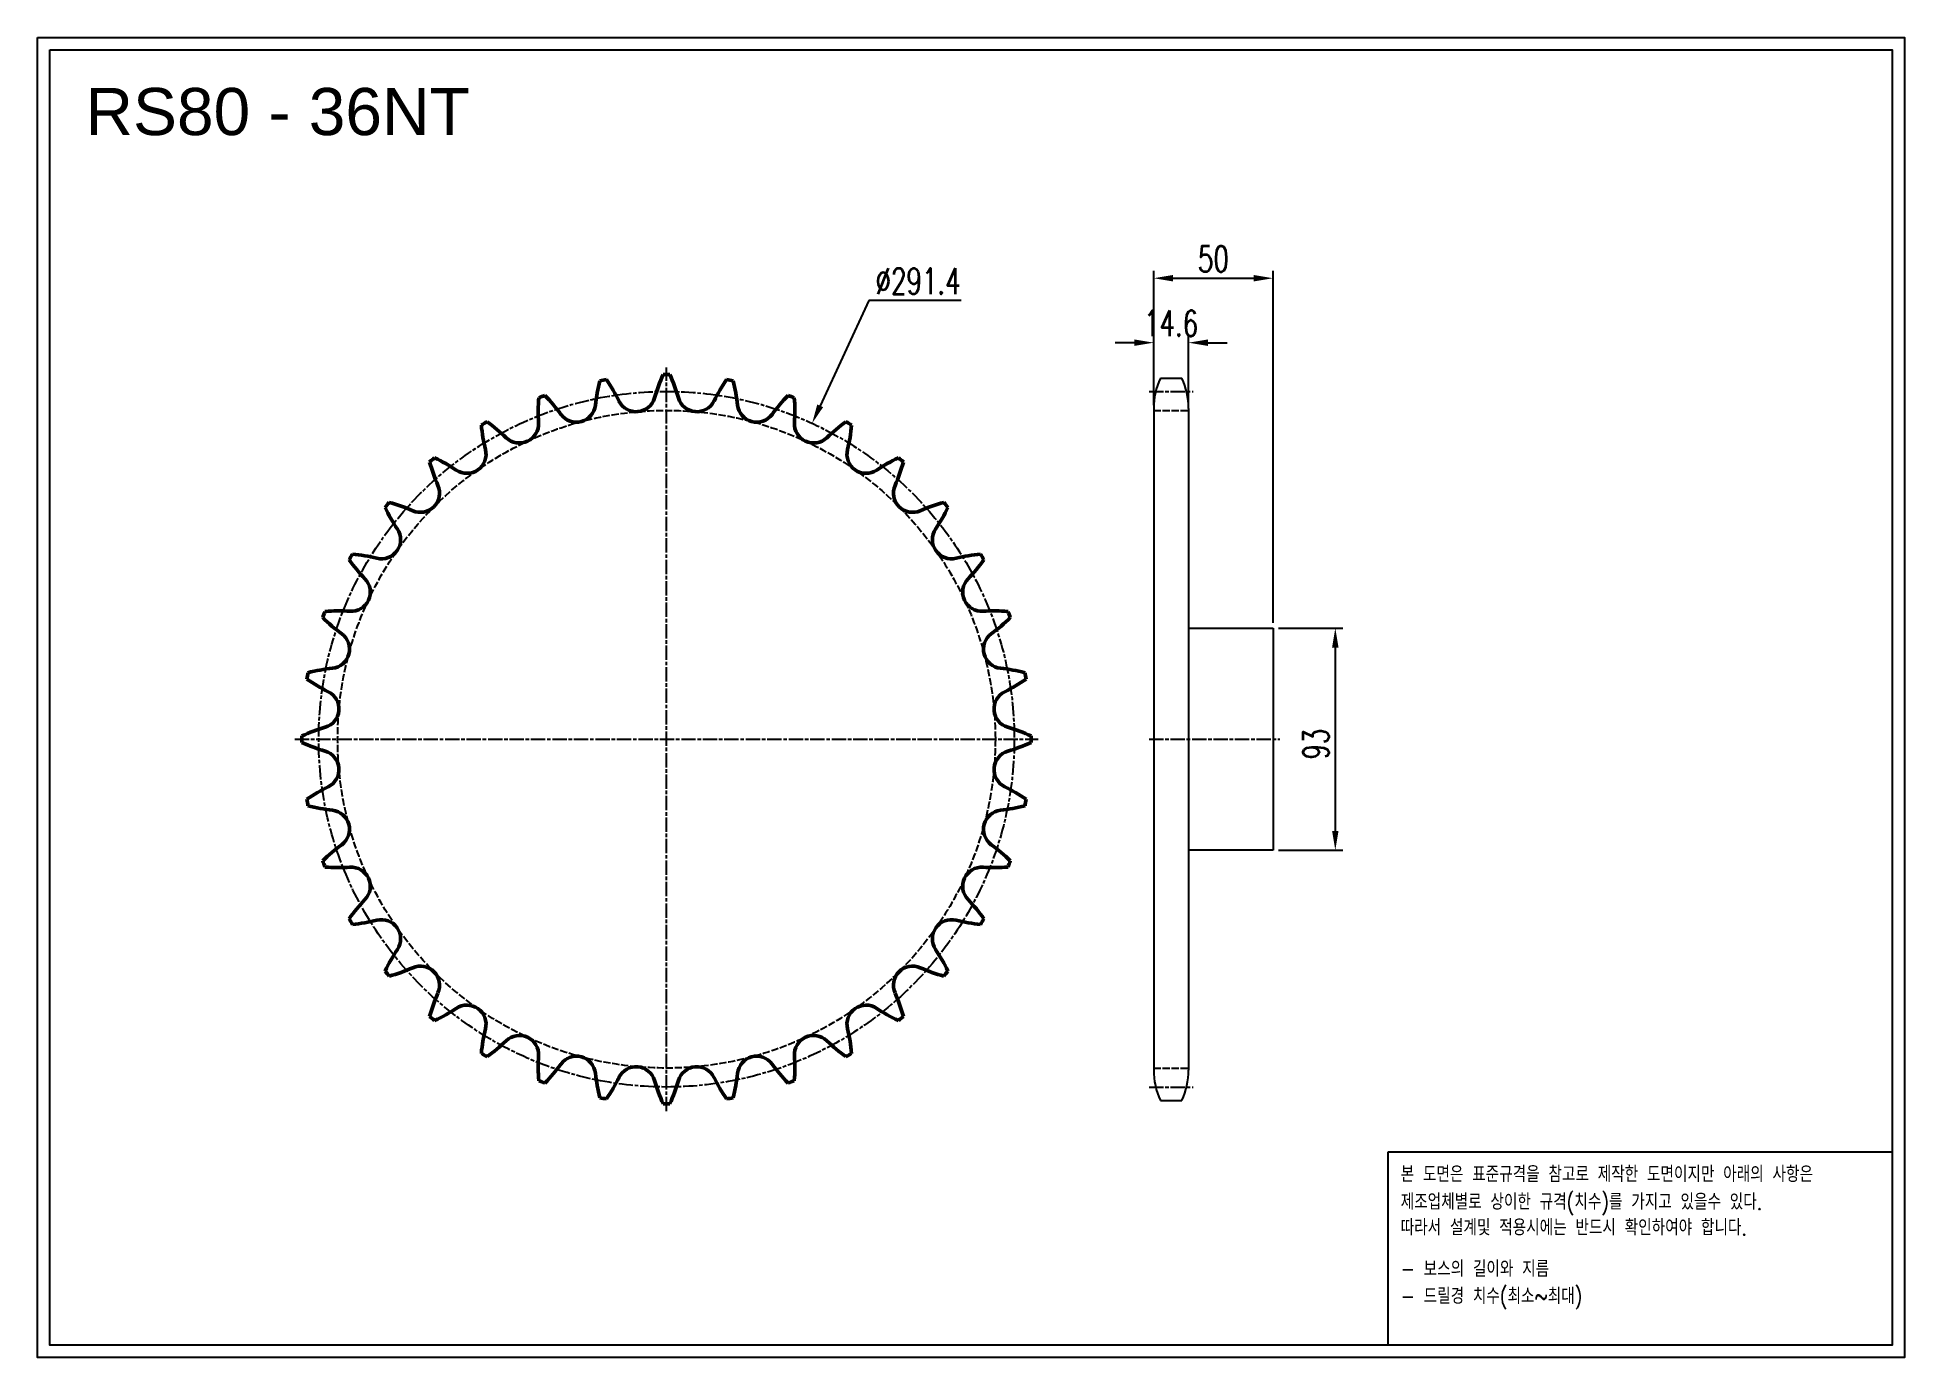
# Model space of a CAD drawing. Header units: millimetres. Extents: x -62798 to -62015, y 16933 to 17486.
import ezdxf

# ---------------------------------------------------------------- set-up
doc = ezdxf.new("R2010")
doc.units = ezdxf.units.MM
for name, pattern in [('AM_ISO02W050', [7.5, 6, -1.5]), ('AM_ISO02W050x2', [3.75, 3, -0.75]), ('AM_ISO08W050', [18, 12, -1.5, 3, -1.5]), ('AM_ISO08W050x2', [9, 6, -0.75, 1.5, -0.75])]:
    doc.linetypes.add(name, pattern=pattern)
for name, color, linetype, lineweight in [('AM_0N', 7, 'Continuous', 50), ('AM_3N', 6, 'AM_ISO02W050', 25), ('AM_7', 4, 'AM_ISO08W050', 25), ('AM_7N', 4, 'AM_ISO08W050', 25)]:
    doc.layers.add(name, color=color, linetype=linetype, lineweight=lineweight)
doc.layers.add('S-DIM', color=7, linetype='Continuous')
doc.styles.add('HAN', font='ROMANS.shx', dxfattribs={"width": 0.7, "bigfont": 'whgtxt.shx'})
doc.styles.add('HSG', font='SIMPLEX.shx', dxfattribs={"width": 0.7, "bigfont": 'HSG.shx'})
doc.styles.get("Standard").update_dxf_attribs({"font": 'arial.ttf'})
doc.dimstyles.new('APP23', dxfattribs={"dimscale": 4.5, "dimtxt": 2.4, "dimasz": 1.8, "dimexe": 0.7, "dimexo": 0.5, "dimgap": 0.6, "dimtad": 1, "dimtoh": 1, "dimdec": 1, "dimrnd": 0.01, "dimzin": 9, "dimdsep": 46, "dimtxsty": 'HSG', "dimcen": 0, "dimclrd": 1, "dimclre": 1, "dimclrt": 256, "dimazin": 2, "dimtp": 1, "dimtm": 1, "dimtfac": 0.5, "dimtdec": 1, "dimtix": 1, "dimtofl": 0, "dimtmove": 0, "dimatfit": 3, "dimfxl": 0, "dimtvp": 1, "dimtolj": 2, "dimlwd": -1, "dimlwe": -1, "dimarcsym": 0})

# ---------------------------------------------------------------- blocks, each defined once
blk = doc.blocks.new('*D1')
at = {"layer": 'Defpoints', "color": 0, "transparency": 16777216}
for p in [(-62280.02, 17238.53), (-62280.02, 17145.53), (-62253.93, 17145.53)]:
    blk.add_point(p, dxfattribs=at)
at = {"layer": 'S-DIM', "color": 1, "transparency": 16777216}
for p, q in [((-62277.77, 17238.53), (-62250.78, 17238.53)), ((-62253.93, 17230.43), (-62253.93, 17153.63)), ((-62277.77, 17145.53), (-62250.78, 17145.53))]:
    blk.add_line(p, q, dxfattribs=at)
for points in [[(-62255.28, 17230.43), (-62252.58, 17230.43), (-62253.93, 17238.53)], [(-62255.28, 17153.63), (-62252.58, 17153.63), (-62253.93, 17145.53)]]:
    blk.add_solid(points, dxfattribs=at)
at = {"layer": 'S-DIM', "transparency": 16777216, "insert": (-62262.03, 17189.99), "char_height": 10.8, "attachment_point": 5, "rotation": 90, "style": 'HSG'}
blk.add_mtext('\\A2;93', dxfattribs=at)
blk = doc.blocks.new('*D2')
at = {"layer": 'Defpoints', "color": 0, "transparency": 16777216}
for p in [(-62315.42, 17358.18), (-62330.02, 17329.81), (-62315.42, 17329.81)]:
    blk.add_point(p, dxfattribs=at)
at = {"layer": 'S-DIM', "color": 1, "transparency": 16777216}
for p, q in [((-62330.02, 17332.06), (-62330.02, 17361.33)), ((-62315.42, 17332.06), (-62315.42, 17361.33)), ((-62338.12, 17358.18), (-62346.22, 17358.18)), ((-62307.32, 17358.18), (-62299.22, 17358.18))]:
    blk.add_line(p, q, dxfattribs=at)
for points in [[(-62338.12, 17359.53), (-62338.12, 17356.83), (-62330.02, 17358.18)], [(-62307.32, 17359.53), (-62307.32, 17356.83), (-62315.42, 17358.18)]]:
    blk.add_solid(points, dxfattribs=at)
at = {"layer": 'S-DIM', "transparency": 16777216, "insert": (-62322.72, 17366.28), "char_height": 10.8, "attachment_point": 5, "style": 'HSG'}
blk.add_mtext('\\A2;14.6', dxfattribs=at)
blk = doc.blocks.new('*D3')
at = {"layer": 'Defpoints', "color": 0, "transparency": 16777216}
for p in [(-62280.02, 17385.18), (-62330.02, 17329.81), (-62280.02, 17238.53)]:
    blk.add_point(p, dxfattribs=at)
at = {"layer": 'S-DIM', "color": 1, "transparency": 16777216}
for p, q in [((-62330.02, 17332.06), (-62330.02, 17388.33)), ((-62321.92, 17385.18), (-62288.12, 17385.18)), ((-62280.02, 17240.78), (-62280.02, 17388.33))]:
    blk.add_line(p, q, dxfattribs=at)
for points in [[(-62321.92, 17386.53), (-62321.92, 17383.83), (-62330.02, 17385.18)], [(-62288.12, 17386.53), (-62288.12, 17383.83), (-62280.02, 17385.18)]]:
    blk.add_solid(points, dxfattribs=at)
at = {"layer": 'S-DIM', "transparency": 16777216, "insert": (-62305.02, 17393.28), "char_height": 10.8, "attachment_point": 5, "style": 'HSG'}
blk.add_mtext('\\A2;50', dxfattribs=at)
blk = doc.blocks.new('*D4')
at = {"layer": 'Defpoints', "color": 0, "transparency": 16777216}
for p in [(-62473.15, 17324.37), (-62595.14, 17059.69)]:
    blk.add_point(p, dxfattribs=at)
at = {"layer": 'S-DIM', "color": 1, "transparency": 16777216}
for p, q in [((-62449.42, 17375.86), (-62469.76, 17331.72)), ((-62410.72, 17375.86), (-62449.42, 17375.86))]:
    blk.add_line(p, q, dxfattribs=at)
blk.add_solid([(-62470.99, 17332.29), (-62468.54, 17331.16), (-62473.15, 17324.37)], dxfattribs=at)
at = {"layer": 'S-DIM', "transparency": 16777216, "insert": (-62428.72, 17383.96), "char_height": 10.8, "attachment_point": 5, "style": 'HSG'}
blk.add_mtext('\\A2;∅291.4', dxfattribs=at)
blk = doc.blocks.new('notice1')
at = {"color": 4}
blk.add_lwpolyline([(-22142.12, 1735.9), (-22053.8, 1735.9), (-22053.8, 1702.07), (-22142.12, 1702.07)], close=True, dxfattribs=at)
at = {"color": 4, "style": 'HAN', "width": 0.8}
for s, p in [('본 도면은 표준규격을 참고로 제작한 도면이지만 아래의 사항은', (-22139.9, 1730.62)), ('제조업체별로 상이한 규격(치수)를 가지고 있을수 있다.', (-22139.9, 1725.78)), ('따라서 설계및 적용시에는 반드시 확인하여야 합니다.', (-22139.9, 1721.28)), ('- 보스의 길이와 지름', (-22139.9, 1714.03)), ('- 드릴경 치수(최소~최대)', (-22139.9, 1709.27))]:
    blk.add_text(s, height=2.7949, dxfattribs=at).set_placement(p)

msp = doc.modelspace()

# ---------------------------------------------------------------- linework, layer by layer
for p, q in [((-62327.22, 17343.35), (-62318.22, 17343.35)), ((-62330.02, 17330.65), (-62330.02, 17053.41)), ((-62315.42, 17330.65), (-62315.42, 17053.41)), ((-62315.42, 17238.53), (-62280.02, 17238.53)), ((-62280.02, 17238.53), (-62280.02, 17145.53)), ((-62280.02, 17145.53), (-62315.42, 17145.53)), ((-62327.22, 17040.71), (-62318.22, 17040.71))]:
    msp.add_line(p, q)
for points in [[(-62797.75, 17486.11), (-62015.38, 17486.11), (-62015.38, 16932.92), (-62797.75, 16932.92)], [(-62792.48, 17480.84), (-62020.65, 17480.84), (-62020.65, 16938.19), (-62792.48, 16938.19)]]:
    msp.add_lwpolyline(points, close=True)
for centre, start, end in [((-62299.82, 17330.65), 155.13196, 180), ((-62345.62, 17330.65), 0, 24.86804), ((-62299.82, 17053.41), 180, 204.86804), ((-62345.62, 17053.41), 335.13196, 0)]:
    msp.add_arc(centre, 30.2, start, end)
at = {"layer": 'AM_0N'}
for centre, radius, start, end in [((-62491.93, 17324.1), 72.41, 165.4888, 173.75), ((-62534.15, 17192.03), 152.78, 99.48436, 100.51564), ((-62618.99, 17301.7), 72.41, 26.25, 34.5112), ((-62469.64, 17314.76), 72.41, 155.4888, 163.75), ((-62534.15, 17192.03), 152.78, 89.48436, 90.51564), ((-62598.66, 17314.76), 72.41, 16.25, 24.5112), ((-62449.3, 17301.7), 72.41, 145.4888, 153.75), ((-62534.15, 17192.03), 152.78, 79.48436, 80.51564), ((-62576.37, 17324.1), 72.41, 6.25, 14.5112), ((-62515.5, 17329.43), 72.41, 175.4888, 183.75), ((-62534.15, 17192.03), 152.78, 109.48436, 110.51564), ((-62636.75, 17285.3), 72.41, 36.25, 44.5112), ((-62571.88, 17332.86), 8.02, 216.25, 353.75), ((-62546.86, 17337.27), 8.02, 206.25, 343.75), ((-62521.44, 17337.27), 8.02, 196.25, 333.75), ((-62496.41, 17332.86), 8.02, 186.25, 323.75), ((-62431.55, 17285.3), 72.41, 135.4888, 143.75), ((-62534.15, 17192.03), 152.78, 69.48436, 70.51564), ((-62552.79, 17329.43), 72.41, 356.25, 4.5112), ((-62534.15, 17192.03), 152.78, 119.48436, 120.51564), ((-62539.65, 17330.58), 72.41, 185.4888, 193.75), ((-62651.38, 17266.06), 72.41, 46.25, 54.5112), ((-62595.76, 17324.17), 8.02, 226.25, 3.75), ((-62472.53, 17324.17), 8.02, 176.25, 313.75), ((-62416.91, 17266.06), 72.41, 125.4888, 133.75), ((-62534.15, 17192.03), 152.78, 59.48436, 60.51564), ((-62528.65, 17330.58), 72.41, 346.25, 354.5112), ((-62534.15, 17192.03), 152.78, 129.48436, 130.51564), ((-62563.62, 17327.52), 72.41, 195.4888, 203.75), ((-62662.46, 17244.58), 72.41, 56.25, 64.5112), ((-62617.77, 17311.46), 8.02, 236.25, 13.75), ((-62450.52, 17311.46), 8.02, 166.25, 303.75), ((-62405.84, 17244.58), 72.41, 115.4888, 123.75), ((-62504.68, 17327.52), 72.41, 336.25, 344.5112), ((-62534.15, 17192.03), 152.78, 49.48436, 50.51564), ((-62637.24, 17295.12), 8.02, 246.25, 23.75), ((-62431.06, 17295.12), 8.02, 156.25, 293.75), ((-62534.15, 17192.03), 152.78, 139.48436, 140.51564), ((-62669.63, 17221.5), 72.41, 66.25, 74.5112), ((-62398.66, 17221.5), 72.41, 105.4888, 113.75), ((-62534.15, 17192.03), 152.78, 39.48436, 40.51564), ((-62586.7, 17320.34), 72.41, 205.4888, 213.75), ((-62481.6, 17320.34), 72.41, 326.25, 334.5112), ((-62653.58, 17275.65), 8.02, 256.25, 33.75), ((-62414.72, 17275.65), 8.02, 146.25, 283.75), ((-62534.15, 17192.03), 152.78, 149.48436, 150.51564), ((-62608.18, 17309.27), 72.41, 215.4888, 223.75), ((-62672.69, 17197.53), 72.41, 76.25, 84.5112), ((-62395.6, 17197.53), 72.41, 95.4888, 103.75), ((-62460.11, 17309.27), 72.41, 316.25, 324.5112), ((-62534.15, 17192.03), 152.78, 29.48436, 30.51564), ((-62666.28, 17253.65), 8.02, 266.25, 43.75), ((-62402.01, 17253.65), 8.02, 136.25, 273.75), ((-62534.15, 17192.03), 152.78, 159.48436, 160.51564), ((-62671.54, 17173.39), 72.41, 86.25, 94.5112), ((-62396.75, 17173.39), 72.41, 85.4888, 93.75), ((-62534.15, 17192.03), 152.78, 19.48436, 20.51564), ((-62627.42, 17294.63), 72.41, 225.4888, 233.75), ((-62674.98, 17229.76), 8.02, 276.25, 53.75), ((-62393.32, 17229.76), 8.02, 126.25, 263.75), ((-62440.88, 17294.63), 72.41, 306.25, 314.5112), ((-62666.22, 17149.81), 72.41, 96.25, 104.5112), ((-62402.08, 17149.81), 72.41, 75.4888, 83.75), ((-62534.15, 17192.03), 152.78, 169.48436, 170.51564), ((-62643.81, 17276.87), 72.41, 235.4888, 243.75), ((-62424.48, 17276.87), 72.41, 296.25, 304.5112), ((-62534.15, 17192.03), 152.78, 9.48436, 10.51564), ((-62679.39, 17204.74), 8.02, 286.25, 63.75), ((-62388.91, 17204.74), 8.02, 116.25, 253.75), ((-62656.88, 17127.52), 72.41, 106.25, 114.5112), ((-62411.41, 17127.52), 72.41, 65.4888, 73.75), ((-62534.15, 17192.03), 152.78, 179.48436, 180.51564), ((-62656.88, 17256.54), 72.41, 245.4888, 253.75), ((-62411.41, 17256.54), 72.41, 286.25, 294.5112), ((-62534.15, 17192.03), 152.78, 359.48436, 0.51564), ((-62679.39, 17179.32), 8.02, 296.25, 73.75), ((-62388.91, 17179.32), 8.02, 106.25, 243.75), ((-62643.81, 17107.19), 72.41, 116.25, 124.5112), ((-62534.15, 17192.03), 152.78, 189.48436, 190.51564), ((-62424.48, 17107.19), 72.41, 55.4888, 63.75), ((-62534.15, 17192.03), 152.78, 349.48436, 350.51564), ((-62666.22, 17234.25), 72.41, 255.4888, 263.75), ((-62674.98, 17154.3), 8.02, 306.25, 83.75), ((-62393.32, 17154.3), 8.02, 96.25, 233.75), ((-62402.08, 17234.25), 72.41, 276.25, 284.5112), ((-62627.42, 17089.43), 72.41, 126.25, 134.5112), ((-62440.88, 17089.43), 72.41, 45.4888, 53.75), ((-62534.15, 17192.03), 152.78, 199.48436, 200.51564), ((-62671.54, 17210.67), 72.41, 265.4888, 273.75), ((-62666.28, 17130.41), 8.02, 316.25, 93.75), ((-62402.01, 17130.41), 8.02, 86.25, 223.75), ((-62396.75, 17210.67), 72.41, 266.25, 274.5112), ((-62534.15, 17192.03), 152.78, 339.48436, 340.51564), ((-62608.18, 17074.79), 72.41, 136.25, 144.5112), ((-62460.11, 17074.79), 72.41, 35.4888, 43.75), ((-62534.15, 17192.03), 152.78, 209.48436, 210.51564), ((-62672.69, 17186.53), 72.41, 275.4888, 283.75), ((-62653.58, 17108.41), 8.02, 326.25, 103.75), ((-62414.72, 17108.41), 8.02, 76.25, 213.75), ((-62395.6, 17186.53), 72.41, 256.25, 264.5112), ((-62534.15, 17192.03), 152.78, 329.48436, 330.51564), ((-62586.7, 17063.72), 72.41, 146.25, 154.5112), ((-62481.6, 17063.72), 72.41, 25.4888, 33.75), ((-62534.15, 17192.03), 152.78, 219.48436, 220.51564), ((-62669.63, 17162.56), 72.41, 285.4888, 293.75), ((-62637.24, 17088.94), 8.02, 336.25, 113.75), ((-62431.06, 17088.94), 8.02, 66.25, 203.75), ((-62398.66, 17162.56), 72.41, 246.25, 254.5112), ((-62534.15, 17192.03), 152.78, 319.48436, 320.51564), ((-62563.62, 17056.54), 72.41, 156.25, 164.5112), ((-62662.46, 17139.48), 72.41, 295.4888, 303.75), ((-62617.77, 17072.6), 8.02, 346.25, 123.75), ((-62450.52, 17072.6), 8.02, 56.25, 193.75), ((-62405.84, 17139.48), 72.41, 236.25, 244.5112), ((-62504.68, 17056.54), 72.41, 15.4888, 23.75), ((-62534.15, 17192.03), 152.78, 229.48436, 230.51564), ((-62534.15, 17192.03), 152.78, 309.48436, 310.51564), ((-62539.65, 17053.48), 72.41, 166.25, 174.5112), ((-62651.38, 17118), 72.41, 305.4888, 313.75), ((-62595.76, 17059.89), 8.02, 356.25, 133.75), ((-62472.53, 17059.89), 8.02, 46.25, 183.75), ((-62416.91, 17118), 72.41, 226.25, 234.5112), ((-62528.65, 17053.48), 72.41, 5.4888, 13.75), ((-62534.15, 17192.03), 152.78, 239.48436, 240.51564), ((-62515.5, 17054.63), 72.41, 176.25, 184.5112), ((-62636.75, 17098.76), 72.41, 315.4888, 323.75), ((-62571.88, 17051.2), 8.02, 6.25, 143.75), ((-62496.41, 17051.2), 8.02, 36.25, 173.75), ((-62431.55, 17098.76), 72.41, 216.25, 224.5112), ((-62552.79, 17054.63), 72.41, 355.4888, 3.75), ((-62534.15, 17192.03), 152.78, 299.48436, 300.51564), ((-62534.15, 17192.03), 152.78, 249.48436, 250.51564), ((-62491.93, 17059.96), 72.41, 186.25, 194.5112), ((-62618.99, 17082.36), 72.41, 325.4888, 333.75), ((-62546.86, 17046.79), 8.02, 16.25, 153.75), ((-62469.64, 17069.3), 72.41, 196.25, 204.5112), ((-62598.66, 17069.3), 72.41, 335.4888, 343.75), ((-62521.44, 17046.79), 8.02, 26.25, 163.75), ((-62449.3, 17082.36), 72.41, 206.25, 214.5112), ((-62576.37, 17059.96), 72.41, 345.4888, 353.75), ((-62534.15, 17192.03), 152.78, 289.48436, 290.51564), ((-62534.15, 17192.03), 152.78, 259.48436, 260.51564), ((-62534.15, 17192.03), 152.78, 279.48436, 280.51564), ((-62534.15, 17192.03), 152.78, 269.48436, 270.51564)]:
    msp.add_arc(centre, radius, start, end, dxfattribs=at)
at = {"layer": 'AM_3N', "linetype": 'AM_ISO02W050x2'}
for p, q in [((-62330.02, 17329.81), (-62315.42, 17329.81)), ((-62330.02, 17054.25), (-62315.42, 17054.25))]:
    msp.add_line(p, q, dxfattribs=at)
msp.add_circle((-62534.15, 17192.03), 137.78, dxfattribs=at)
at = {"layer": 'AM_7', "linetype": 'AM_ISO08W050x2'}
for p, q in [((-62331.96, 17337.75), (-62313.48, 17337.75)), ((-62331.96, 17192.03), (-62313.48, 17192.03)), ((-62331.96, 17192.03), (-62277.21, 17192.03)), ((-62331.96, 17046.31), (-62313.48, 17046.31))]:
    msp.add_line(p, q, dxfattribs=at)
msp.add_circle((-62534.15, 17192.03), 145.72, dxfattribs=at)
at = {"layer": 'AM_7N', "linetype": 'AM_ISO08W050x2'}
for p, q in [((-62534.15, 17036.25), (-62534.15, 17347.81)), ((-62689.93, 17192.03), (-62378.37, 17192.03))]:
    msp.add_line(p, q, dxfattribs=at)

# ---------------------------------------------------------------- block references
at = {"xscale": 2.3911759872, "yscale": 2.3911759872, "zscale": 2.3911759872}
msp.add_blockref('notice1', (-9286.14, 12868.25), dxfattribs=at)

# ---------------------------------------------------------------- texts
msp.add_text('RS80 - 36NT', height=19.7568).set_placement((-62777.6, 17445.15))

# ---------------------------------------------------------------- dimensions: what is measured, and where the dimension line sits
at = {"layer": 'S-DIM'}
dim = msp.add_linear_dim(base=(-62280.02, 17385.18), p1=(-62330.02, 17329.81), p2=(-62280.02, 17238.53), dimstyle='APP23', dxfattribs=at)
dim.commit()
dim.dimension.update_dxf_attribs({"geometry": '*D3', "text_midpoint": (-62305.02, 17393.28)})
dim = msp.add_diameter_dim_2p(p1=(-62595.14, 17059.69), p2=(-62473.15, 17324.37), dimstyle='APP23', dxfattribs=at)
dim.commit()
dim.dimension.update_dxf_attribs({"geometry": '*D4', "text_midpoint": (-62428.72, 17375.86), "dimtype": 131})
dim = msp.add_linear_dim(base=(-62315.42, 17358.18), p1=(-62330.02, 17329.81), p2=(-62315.42, 17329.81), dimstyle='APP23', dxfattribs=at)
dim.commit()
dim.dimension.update_dxf_attribs({"geometry": '*D2', "text_midpoint": (-62322.72, 17358.18), "dimtype": 128})
dim = msp.add_linear_dim(base=(-62253.93, 17145.53), p1=(-62280.02, 17238.53), p2=(-62280.02, 17145.53), angle=90, dimstyle='APP23', dxfattribs=at)
dim.commit()
dim.dimension.update_dxf_attribs({"geometry": '*D1', "text_midpoint": (-62253.93, 17189.99), "dimtype": 128})

doc.saveas('drawing.dxf')
